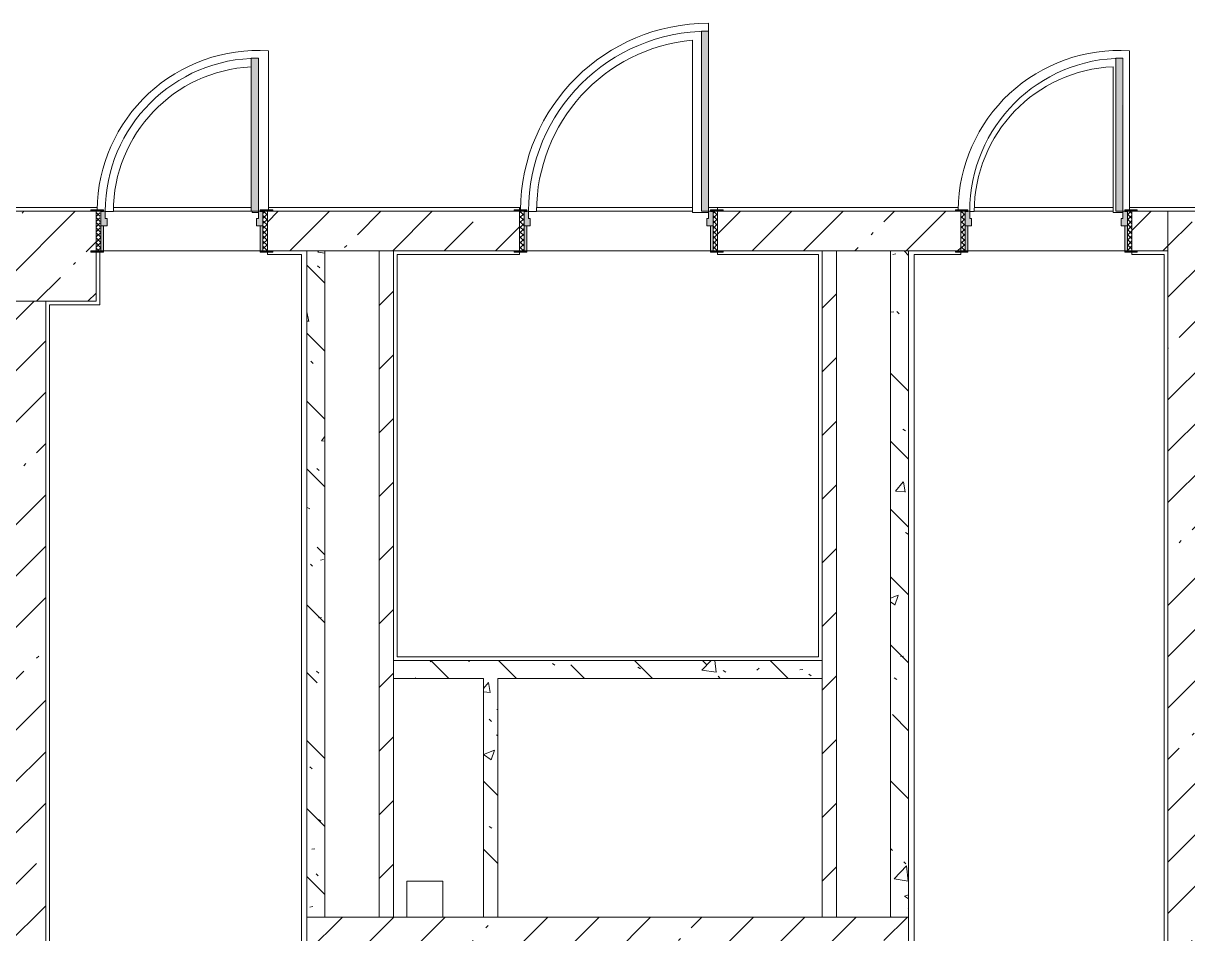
# Model space of a CAD drawing. Header units: millimetres. Extents: x 81610 to 276841, y -8553 to 29000.
# Drawn here: x 215336 to 221801, y 3888 to 8944 of the extents above; entities that cross this region are included whole.
import ezdxf

# ---------------------------------------------------------------- set-up
doc = ezdxf.new("R2010")
doc.units = ezdxf.units.MM
for name, color, linetype, lineweight, true_color in [('A-DOOR-3', 7, 'Continuous', 5, 0xe2e2e2), ('A-DOOR-4', 7, 'Continuous', 5, 0xaaaaaa), ('A-DOOR-FRAM-2', 7, 'Continuous', 5, 0xe2e2e2), ('A-DOOR-FRAM-3', 7, 'Continuous', 5, 0xaaaaaa), ('A-FLOR-2', 7, 'Continuous', 5, 0xaaaaaa), ('I-WALL-6', 7, 'Continuous', 5, 0x787878)]:
    doc.layers.add(name, color=color, linetype=linetype, lineweight=lineweight, true_color=true_color)
for name, color, linetype, lineweight in [('A-WALL', 7, 'Continuous', 9), ('I-WALL-4', 7, 'Continuous', 5), ('S-COLS-3', 7, 'Continuous', 5)]:
    doc.layers.add(name, color=color, linetype=linetype, lineweight=lineweight)
pattern_1 = [(45, (149830.96, 0), (-285.1231, 285.1231), []), (45, (150116.1, 0), (-285.1231, 285.1231), [504.031, -100.806, 16.764, -84.042])]
pattern_2 = [(45, (149830.96, 0), (-176.7767, 176.7767), [])]
pattern_3 = [(135, (149830.96, 0), (-377.1708, -377.1708), [533.4, -88.9, 17.78, -88.9]), (135, (149830.96, 376.94), (-377.1708, -377.1708), []), (50, (149830.96, 0), (637.6445, -55.7866), [66.675, -733.425]), (355, (149830.96, 0), (-123.3494, 668.699), [53.34, -586.74]), (100.451, (149884.1, -4.65), (514.299, 612.908), [56.665, -623.315]), (46.184, (149830.96, 177.8), (948.7764, -147.15), [100.012, -1100.137]), (96.636, (149910, 165.5), (830.909, 865.997), [84.998, -934.973]), (351.184, (149831, 177.8), (830.918, 865.988), [80.01, -880.11]), (21, (149919.86, 133.35), (530.6506, -357.9283), [66.675, -733.425]), (326, (149919.86, 133.35), (216.308, 644.6585), [53.34, -586.74]), (71.451, (149964.1, 103.5), (746.9596, 286.7243), [56.665, -623.315]), (37.5, (149830.96, 0), (10.8105, 295.9426), [16.764, -562.864, 16.764, -578.866, -588.962]), (37.5, (149830.96, 0), (10.8105, 295.9426), [-1175.258, 16.764, -572.198]), (7.5, (149830.96, 0), (233.8692, 350.6318), [16.764, -322.834, 16.764, -549.529, -224.472]), (7.5, (149830.96, 0), (233.8692, 350.6318), [-905.891, 16.764, -207.708]), (327.5, (149632.7, 0), (474.5678, -20.0513), [16.764, -205.486, 16.764, -676.656, -920.115]), (327.5, (149632.7, 0), (474.5678, -20.0513), [-915.67, 16.764, -903.351]), (317.5, (149543.8, 0), (518.4522, 88.9934), [16.764, -272.161, 16.764, -443.738, -653.415]), (317.5, (149543.8, 0), (518.4522, 88.9934), [-749.427, 16.764, -636.651])]
pattern_4 = [(135, (1826.41, 174.685), (-14.14214, -14.14214), []), (225, (1826.41, 174.685), (14.14214, -14.14214), [])]
pattern_5 = [(45, (-296.384, 174.685), (-14.1421, 14.1421), []), (135, (-296.384, 174.685), (-14.1421, -14.1421), [])]

# ---------------------------------------------------------------- blocks, each defined once
blk = doc.blocks.new('BSC_Колонна _Прямоугольная - 500х500-V26-1_11_3_птичка')
at = {"layer": 'S-COLS-3'}
h = blk.add_hatch(dxfattribs=at)
h.set_pattern_fill('FP_62', color=256, style=0, pattern_type=2)
h.set_pattern_definition([(45, (-65660, -7650), (-285.1231, 285.1231), []), (45, (-65374.88, -7650), (-285.1231, 285.1231), [504.031, -100.806, 16.764, -84.042])])
h.paths.add_polyline_path([(-30, -250), (250, -250), (250, 22), (220, 22), (220, 30), (250, 30), (250, 250), (-250, 250), (-250, -250)])
for p, q in [((220, 250), (-250, 250)), ((-250, 250), (-250, -250)), ((250, -250), (250, 22)), ((-250, -250), (250, -250))]:
    blk.add_line(p, q, dxfattribs=at)
blk = doc.blocks.new('110_Дверь_СКБ_1Ст_Внутренняя1 - Д-7_л__950x2100h_Туалет-21784696-1_11_3_птичка')
at = {"layer": 'A-DOOR-3'}
h = blk.add_hatch(color=256, dxfattribs=at)
h.paths.add_polyline_path([(-422.5, 30), (-402.5, 30), (-402.5, 70), (-412.5, 70), (-412.5, 110), (-437.5, 108), (-437.5, 30)])
h.paths.add_polyline_path([(447.5, 30), (462.5, 30), (462.5, 110), (437.5, 110), (437.5, 70), (427.5, 70), (427.5, 30), (437.5, 30)])
at = {"layer": 'A-DOOR-4'}
h = blk.add_hatch(dxfattribs=at)
h.set_pattern_fill('FP_114', color=256, style=0, pattern_type=2)
h.set_pattern_definition(pattern_4)
h.paths.add_polyline_path([(473.5, -110), (487.5, -110), (487.5, 110), (462.5, 110), (462.5, -110)])
at = {"layer": 'A-DOOR-FRAM-2'}
for points in [[(437.5, 110), (431.8, 960), (397.5, 960), (397.5, 110)], [(-462.5, 110), (-422.5, 110), (-422.5, 118), (-492.5, 117.6), (-492.5, 110), (-477.4, 110)], [(487.5, 110), (517.5, 110), (517.5, 118), (447.5, 118), (447.5, 110), (473.5, 110)], [(-422.5, -110), (-422.5, 30), (-437.5, 30), (-437.5, -110)], [(462.5, -110), (462.5, 30), (447.5, 30), (447.5, -110)], [(-462.5, -118), (-422.5, -118), (-422.5, -110), (-492.5, -110), (-492.5, -118)], [(517.5, -118), (517.5, -110), (447.5, -110), (447.5, -118), (487.5, -118)]]:
    blk.add_hatch(color=256, dxfattribs=at).paths.add_polyline_path(points)
at = {"layer": 'A-DOOR-FRAM-3'}
h = blk.add_hatch(dxfattribs=at)
h.set_pattern_fill('FP_115', color=256, style=0, pattern_type=2)
h.set_pattern_definition(pattern_5)
h.paths.add_polyline_path([(-462.5, -110), (-437.5, -110), (-437.5, 110), (-462.5, 108)])
at = {"layer": 'A-DOOR-4'}
for p, q in [((437.5, 960), (397.5, 960)), ((397.5, 960), (397.5, 110)), ((437.5, 110), (437.5, 960)), ((397.5, 110), (437.5, 110))]:
    blk.add_line(p, q, dxfattribs=at)
blk.add_arc((437.5, 110), 850, 90, 180, dxfattribs=at)
at = {"layer": 'A-DOOR-FRAM-3'}
for p, q in [((-422.5, 118), (-492.5, 118)), ((-492.5, 118), (-492.5, 110)), ((-492.5, 110), (-422.5, 110)), ((-437.5, 110), (-462.5, 110)), ((-462.5, 110), (-462.5, -110)), ((-412.5, 110), (-437.5, 110)), ((-437.5, 110), (-437.5, 30)), ((-437.5, -110), (-437.5, 110)), ((-422.5, 110), (-437.5, 110)), ((-437.5, 110), (-437.5, 109)), ((-437.5, 109), (-422.5, 109)), ((-422.5, 110), (-422.5, 118)), ((-422.5, 109), (-422.5, 110)), ((-412.5, 70), (-412.5, 110)), ((-402.5, 70), (-412.5, 70)), ((-402.5, 30), (-402.5, 70)), ((437.5, 70), (427.5, 70)), ((427.5, 70), (427.5, 30)), ((437.5, 110), (437.5, 70)), ((462.5, 110), (437.5, 110)), ((517.5, 118), (447.5, 118)), ((447.5, 118), (447.5, 110)), ((462.5, 110), (447.5, 110)), ((447.5, 110), (447.5, 109)), ((447.5, 110), (517.5, 110)), ((447.5, 109), (462.5, 109)), ((462.5, 30), (462.5, 110)), ((487.5, 110), (462.5, 110)), ((462.5, 110), (462.5, -110)), ((462.5, 109), (462.5, 110)), ((487.5, -110), (487.5, 110)), ((517.5, 110), (517.5, 118)), ((-437.5, 30), (-402.5, 30)), ((-422.5, 30), (-437.5, 30)), ((-437.5, 30), (-437.5, -110)), ((-422.5, -110), (-422.5, 30)), ((427.5, 30), (462.5, 30)), ((462.5, 30), (447.5, 30)), ((447.5, 30), (447.5, -110)), ((462.5, -110), (462.5, 30)), ((-422.5, -110), (-492.5, -110)), ((-492.5, -110), (-492.5, -118)), ((-492.5, -118), (-422.5, -118)), ((-462.5, -110), (-437.5, -110)), ((-437.5, -110), (-422.5, -110)), ((-422.5, -118), (-422.5, -110)), ((447.5, -110), (462.5, -110)), ((517.5, -110), (447.5, -110)), ((447.5, -110), (447.5, -118)), ((447.5, -118), (517.5, -118)), ((462.5, -110), (487.5, -110)), ((517.5, -118), (517.5, -110))]:
    blk.add_line(p, q, dxfattribs=at)
blk = doc.blocks.new('110_Дверь_СКБ_1Ст_Внутренняя1 - Д-7_л__950x2100h_Туалет-V72-1_11_3_птичка')
at = {"layer": 'A-DOOR-3'}
h = blk.add_hatch(color=256, dxfattribs=at)
h.paths.add_polyline_path([(447.5, 30), (462.5, 30), (462.5, 110), (437.5, 110), (437.5, 70), (427.5, 70), (427.5, 30), (437.5, 30)])
h.paths.add_polyline_path([(-422.5, 30), (-402.5, 30), (-402.5, 70), (-412.5, 70), (-412.5, 110), (-437.5, 108), (-437.5, 30)])
at = {"layer": 'A-DOOR-4'}
h = blk.add_hatch(dxfattribs=at)
h.set_pattern_fill('FP_114', color=256, style=0, pattern_type=2)
h.set_pattern_definition(pattern_4)
h.paths.add_polyline_path([(487.5, -110), (487.5, 110), (462.5, 110), (462.5, -110)])
at = {"layer": 'A-DOOR-FRAM-2'}
for points in [[(403.5, 110), (437.5, 110), (437.5, 960), (397.5, 960), (397.5, 110)], [(-437.5, 110), (-422.5, 110), (-422.5, 118), (-492.5, 118), (-492.5, 110), (-442.5, 110)], [(492.7, 110), (517.5, 110), (517.5, 118), (447.5, 118), (447.5, 110), (487.5, 110)], [(-422.5, -110), (-422.5, 30), (-437.5, 30), (-437.5, -110)], [(462.5, -110), (462.5, 30), (447.5, 30), (447.5, -110)], [(-442.5, -118), (-422.5, -118), (-422.5, -110), (-492.5, -110), (-492.5, -118), (-462.5, -118)], [(447.5, -118), (517.5, -118), (517.5, -110), (447.5, -110)]]:
    blk.add_hatch(color=256, dxfattribs=at).paths.add_polyline_path(points)
at = {"layer": 'A-DOOR-FRAM-3'}
h = blk.add_hatch(dxfattribs=at)
h.set_pattern_fill('FP_115', color=256, style=0, pattern_type=2)
h.set_pattern_definition(pattern_5)
h.paths.add_polyline_path([(-462.5, -110), (-437.5, -110), (-442.5, 110), (-462.5, 110)])
at = {"layer": 'A-DOOR-4'}
for p, q in [((437.5, 960), (397.5, 960)), ((397.5, 960), (397.5, 110)), ((437.5, 110), (437.5, 960)), ((397.5, 110), (437.5, 110))]:
    blk.add_line(p, q, dxfattribs=at)
blk.add_arc((437.5, 110), 850, 90, 180, dxfattribs=at)
at = {"layer": 'A-DOOR-FRAM-3'}
for p, q in [((-422.5, 118), (-492.5, 118)), ((-492.5, 118), (-492.5, 110)), ((-492.5, 110), (-422.5, 110)), ((-437.5, 110), (-462.5, 110)), ((-462.5, 110), (-462.5, -110)), ((-412.5, 110), (-437.5, 110)), ((-437.5, 110), (-437.5, 30)), ((-437.5, -110), (-437.5, 110)), ((-422.5, 110), (-437.5, 110)), ((-437.5, 110), (-437.5, 109)), ((-437.5, 109), (-422.5, 109)), ((-422.5, 110), (-422.5, 118)), ((-422.5, 109), (-422.5, 110)), ((-412.5, 70), (-412.5, 110)), ((-402.5, 70), (-412.5, 70)), ((-402.5, 30), (-402.5, 70)), ((437.5, 70), (427.5, 70)), ((427.5, 70), (427.5, 30)), ((437.5, 110), (437.5, 70)), ((462.5, 110), (437.5, 110)), ((517.5, 118), (447.5, 118)), ((447.5, 118), (447.5, 110)), ((462.5, 110), (447.5, 110)), ((447.5, 110), (447.5, 109)), ((447.5, 110), (517.5, 110)), ((447.5, 109), (462.5, 109)), ((462.5, 30), (462.5, 110)), ((487.5, 110), (462.5, 110)), ((462.5, 110), (462.5, -110)), ((462.5, 109), (462.5, 110)), ((487.5, -110), (487.5, 110)), ((517.5, 110), (517.5, 118)), ((-437.5, 30), (-402.5, 30)), ((-422.5, 30), (-437.5, 30)), ((-437.5, 30), (-437.5, -110)), ((-422.5, -110), (-422.5, 30)), ((427.5, 30), (462.5, 30)), ((462.5, 30), (447.5, 30)), ((447.5, 30), (447.5, -110)), ((462.5, -110), (462.5, 30)), ((-422.5, -110), (-492.5, -110)), ((-492.5, -110), (-492.5, -118)), ((-492.5, -118), (-422.5, -118)), ((-462.5, -110), (-437.5, -110)), ((-437.5, -110), (-422.5, -110)), ((-422.5, -118), (-422.5, -110)), ((447.5, -110), (462.5, -110)), ((517.5, -110), (447.5, -110)), ((447.5, -110), (447.5, -118)), ((447.5, -118), (517.5, -118)), ((462.5, -110), (487.5, -110)), ((517.5, -118), (517.5, -110))]:
    blk.add_line(p, q, dxfattribs=at)
blk = doc.blocks.new('110_Дверь_СКБ_1Ст_Внутренняя1 - Д-4 _л_ 1100x2100h_су мгн-32399982-1_11_3_птичка')
at = {"layer": 'A-DOOR-3'}
h = blk.add_hatch(color=256, dxfattribs=at)
h.paths.add_polyline_path([(537.5, 30), (537.5, 110), (512.5, 110), (512.5, 70), (502.5, 70), (502.5, 30), (522.5, 30)])
h.paths.add_polyline_path([(-512.5, 30), (-477.5, 30), (-477.5, 70), (-487.5, 70), (-487.5, 110), (-512.5, 109)])
at = {"layer": 'A-DOOR-4'}
h = blk.add_hatch(dxfattribs=at)
h.set_pattern_fill('FP_112', color=256, style=0, pattern_type=2)
h.set_pattern_definition([(135, (1751.41, 174.685), (-14.14214, -14.14214), []), (225, (1751.41, 174.685), (14.14214, -14.14214), [])])
h.paths.add_polyline_path([(537.5, -110), (562.5, -110), (562.5, 110), (537.5, 110), (537.5, 102.9)])
at = {"layer": 'A-DOOR-FRAM-2'}
for points in [[(511.8, 110), (512.5, 110), (512.5, 1110), (472.5, 1110), (472.5, 110)], [(-526.8, 110), (-497.5, 110), (-497.5, 118), (-567.5, 118), (-567.5, 110), (-532.4, 110)], [(592.5, 110), (592.5, 118), (522.5, 118), (522.5, 110), (562.5, 110)], [(-497.5, -110), (-497.5, 30), (-512.5, 30), (-512.5, -110)], [(537.5, -110), (537.5, 30), (522.5, 30), (522.5, -110)], [(-533.8, -118), (-497.5, -118), (-497.5, -110), (-567.5, -110), (-567.5, -118), (-537.5, -118)], [(562.5, -118), (592.5, -118), (592.5, -110), (522.5, -110), (522.5, -118), (537.5, -118)]]:
    blk.add_hatch(color=256, dxfattribs=at).paths.add_polyline_path(points)
at = {"layer": 'A-DOOR-FRAM-3'}
h = blk.add_hatch(dxfattribs=at)
h.set_pattern_fill('FP_113', color=256, style=0, pattern_type=2)
h.set_pattern_definition([(45, (-371.384, 174.685), (-14.1421, 14.1421), []), (135, (-371.384, 174.685), (-14.1421, -14.1421), [])])
h.paths.add_polyline_path([(-532.5, -110), (-512.5, -110), (-512.5, 110), (-537.5, 110), (-537.5, -110)])
at = {"layer": 'A-DOOR-4'}
for p, q in [((512.5, 1110), (472.5, 1110)), ((472.5, 1110), (472.5, 110)), ((512.5, 110), (512.5, 1110)), ((472.5, 110), (512.5, 110))]:
    blk.add_line(p, q, dxfattribs=at)
blk.add_arc((512.5, 110), 1000, 90, 180, dxfattribs=at)
at = {"layer": 'A-DOOR-FRAM-3'}
for p, q in [((-497.5, 118), (-567.5, 118)), ((-567.5, 118), (-567.5, 110)), ((-567.5, 110), (-497.5, 110)), ((-512.5, 110), (-537.5, 110)), ((-537.5, 110), (-537.5, -110)), ((-487.5, 110), (-512.5, 110)), ((-512.5, 110), (-512.5, 30)), ((-512.5, -110), (-512.5, 110)), ((-497.5, 110), (-512.5, 110)), ((-512.5, 110), (-512.5, 109)), ((-512.5, 109), (-497.5, 109)), ((-497.5, 110), (-497.5, 118)), ((-497.5, 109), (-497.5, 110)), ((-487.5, 70), (-487.5, 110)), ((-477.5, 70), (-487.5, 70)), ((-477.5, 30), (-477.5, 70)), ((512.5, 70), (502.5, 70)), ((502.5, 70), (502.5, 30)), ((512.5, 110), (512.5, 70)), ((537.5, 110), (512.5, 110)), ((592.5, 118), (522.5, 118)), ((522.5, 118), (522.5, 110)), ((537.5, 110), (522.5, 110)), ((522.5, 110), (522.5, 109)), ((522.5, 110), (592.5, 110)), ((522.5, 109), (537.5, 109)), ((537.5, 30), (537.5, 110)), ((562.5, 110), (537.5, 110)), ((537.5, 110), (537.5, -110)), ((537.5, 109), (537.5, 110)), ((562.5, -110), (562.5, 110)), ((592.5, 110), (592.5, 118)), ((-512.5, 30), (-477.5, 30)), ((-497.5, 30), (-512.5, 30)), ((-512.5, 30), (-512.5, -110)), ((-497.5, -110), (-497.5, 30)), ((502.5, 30), (537.5, 30)), ((537.5, 30), (522.5, 30)), ((522.5, 30), (522.5, -110)), ((537.5, -110), (537.5, 30)), ((-497.5, -110), (-567.5, -110)), ((-567.5, -110), (-567.5, -118)), ((-567.5, -118), (-497.5, -118)), ((-537.5, -110), (-512.5, -110)), ((-512.5, -110), (-497.5, -110)), ((-497.5, -118), (-497.5, -110)), ((522.5, -110), (537.5, -110)), ((592.5, -110), (522.5, -110)), ((522.5, -110), (522.5, -118)), ((522.5, -118), (592.5, -118)), ((537.5, -110), (562.5, -110)), ((592.5, -118), (592.5, -110))]:
    blk.add_line(p, q, dxfattribs=at)

msp = doc.modelspace()

# ---------------------------------------------------------------- hatches: boundary and pattern name
at = {"layer": 'I-WALL-4'}
h = msp.add_hatch(dxfattribs=at)
h.set_pattern_fill('FP_45', color=256, style=0, pattern_type=2)
h.set_pattern_definition(pattern_1)
h.paths.add_polyline_path([(219191, 7680), (220541, 7680), (220541, 7900), (219191, 7900)])
h.paths.add_polyline_path([(221691, 7680), (221691, 7900), (221491, 7900), (221491, 7680), (221521, 7680)])
h.paths.add_polyline_path([(216721, 7680), (218091, 7680), (218091, 7900), (216691, 7900), (216691, 7680), (216696.9, 7680)])
h = msp.add_hatch(dxfattribs=at)
h.set_pattern_fill('FP_45', color=256, style=0, pattern_type=2)
h.set_pattern_definition(pattern_1)
h.paths.add_polyline_path([(221911, -100), (221911, 7900), (221691, 7900), (221691, -100)])
h = msp.add_hatch(dxfattribs=at)
h.set_pattern_fill('FP_87', color=256, style=0, pattern_type=2)
h.set_pattern_definition(pattern_2)
h.paths.add_polyline_path([(217311, 3980), (217391, 3980), (217391, 7680), (217311, 7680), (217311, 4069.5)])
h = msp.add_hatch(dxfattribs=at)
h.set_pattern_fill('FP_87', color=256, style=0, pattern_type=2)
h.set_pattern_definition(pattern_2)
h.paths.add_polyline_path([(219851, 3980), (219851, 7680), (219771, 7680), (219771, 3980)])
h = msp.add_hatch(dxfattribs=at)
h.set_pattern_fill('FP_45', color=256, style=0, pattern_type=2)
h.set_pattern_definition(pattern_1)
h.paths.add_polyline_path([(215461, 400), (215461, 7400), (215241, 7400), (215241, 400)])
h = msp.add_hatch(dxfattribs=at)
h.set_pattern_fill('FP_45', color=256, style=0, pattern_type=2)
h.set_pattern_definition(pattern_1)
h.paths.add_polyline_path([(217558.9, 3760), (220251, 3760), (220251, 3980), (216911, 3980), (216911, 3760), (217466, 3760)])
at = {"layer": 'I-WALL-6'}
h = msp.add_hatch(dxfattribs=at)
h.set_pattern_fill('FP_74', color=256, style=0, pattern_type=2)
h.set_pattern_definition(pattern_3)
h.paths.add_polyline_path([(217011, 3980), (217011, 7680), (216911, 7680), (216911, 3980)])
h = msp.add_hatch(dxfattribs=at)
h.set_pattern_fill('FP_74', color=256, style=0, pattern_type=2)
h.set_pattern_definition(pattern_3)
h.paths.add_polyline_path([(220251, 3980), (220251, 7680), (220151, 7680), (220151, 3980)])
h = msp.add_hatch(dxfattribs=at)
h.set_pattern_fill('FP_74', color=256, style=0, pattern_type=2)
h.set_pattern_definition(pattern_3)
h.paths.add_polyline_path([(217391, 5305), (219771, 5305), (219771, 5405), (217391, 5405)])
h = msp.add_hatch(dxfattribs=at)
h.set_pattern_fill('FP_74', color=256, style=0, pattern_type=2)
h.set_pattern_definition(pattern_3)
h.paths.add_polyline_path([(217971, 3980), (217971, 5305), (217891, 5305), (217891, 3980)])

# ---------------------------------------------------------------- linework, layer by layer
at = {"layer": 'A-FLOR-2'}
for p, q in [((219141, 8900), (219141, 8944)), ((219051, 8850.7), (219051, 7892.9)), ((216696.9, 7908), (216696.9, 8791.2)), ((221476.9, 7908), (221476.9, 8791.2)), ((221386.9, 8702.3), (221386.9, 7892.9)), ((188571, 7920), (215747.2, 7920)), ((215791, 7898), (215836, 7898)), ((216601, 7900), (215836.1, 7900)), ((215837.3, 7920), (216601, 7920)), ((216606.9, 7900), (216606.9, 7892.9)), ((216606.9, 7892.9), (216641, 7892.9)), ((218097.1, 7920), (216696.9, 7920)), ((218091, 7920), (218091, 7908)), ((218141, 7899), (218186, 7899)), ((219051, 7920), (218187.1, 7920)), ((219051, 7892.9), (219141, 7892.9)), ((220527.2, 7920), (219141, 7920)), ((219191, 7908), (219191, 7920)), ((220591, 7898), (220616, 7898)), ((220617.3, 7920), (221386.9, 7920)), ((221386.9, 7892.9), (221441, 7892.9)), ((221476.9, 7920), (222135.9, 7920)), ((215761, 7672), (215761, 7380)), ((216691, 7660), (216691, 7672)), ((216880, 7660), (216691, 7660)), ((216880, 7660), (216880, 3729)), ((218091, 7660), (217411, 7660)), ((217411, 7660), (217411, 5425)), ((218091, 7672), (218091, 7660)), ((219191, 7660), (219191, 7672)), ((219751, 7660), (219191, 7660)), ((219751, 5425), (219751, 7660)), ((220541, 7660), (220282, 7660)), ((220282, 2347.5), (220282, 7660)), ((220541, 7672), (220541, 7660)), ((221491, 7660), (221491, 7672)), ((221671, 7660), (221491, 7660)), ((221671, 515.6), (221671, 7660)), ((215761, 7380), (215481, 7380)), ((215481, 7380), (215481, 515.5)), ((217411, 5425), (219751, 5425)), ((217466, 3980), (217466, 4180)), ((217466, 4180), (217666, 4180)), ((217666, 4180), (217666, 3980))]:
    msp.add_line(p, q, dxfattribs=at)
for centre, radius, start, end in [((219141, 7899), 1045, 90, 179.50487), ((216641, 7898), 895, 86.41414, 179.35657), ((219141, 7900), 955, 95.40763, 180.06083), ((221421, 7898), 895, 86.41414, 179.35657), ((216641, 7898), 805, 92.85121, 180), ((221421, 7898), 805, 92.42307, 180)]:
    msp.add_arc(centre, radius, start, end, dxfattribs=at)
at = {"layer": 'A-WALL'}
for p, q in [((217011, 7680), (216911, 7680)), ((217391, 7680), (217311, 7680)), ((219851, 7680), (219771, 7680)), ((220251, 7680), (220151, 7680)), ((217391, 5405), (217391, 5305)), ((219771, 5305), (219771, 5405)), ((216911, 3980), (217011, 3980)), ((217311, 3980), (217391, 3980)), ((217891, 3980), (217971, 3980)), ((219771, 3980), (219851, 3980))]:
    msp.add_line(p, q, dxfattribs=at)
at = {"layer": 'I-WALL-4'}
for p, q in [((215836.1, 7900), (216601, 7900)), ((218061, 7900), (216721, 7900)), ((218185.2, 7900), (219051, 7900)), ((220511, 7900), (219221, 7900)), ((220616.1, 7900), (221386.9, 7900)), ((222081, 7900), (221521, 7900)), ((221691, 7900), (221691, 515.5)), ((216651, 7680), (215781, 7680)), ((216721, 7680), (216911, 7680)), ((216911, 7680), (216911, 3760)), ((217011, 7680), (217311, 7680)), ((217011, 3980), (217011, 7680)), ((217311, 7680), (217311, 3980)), ((217391, 7680), (218061, 7680)), ((217391, 5405), (217391, 7680)), ((219151, 7680), (218131, 7680)), ((219221, 7680), (219771, 7680)), ((219771, 7680), (219771, 5405)), ((219851, 7680), (220151, 7680)), ((219851, 3980), (219851, 7680)), ((220151, 7680), (220151, 3980)), ((220251, 7680), (220511, 7680)), ((220251, 3760), (220251, 7680)), ((221451, 7680), (220581, 7680)), ((221521, 7680), (221691, 7680)), ((215461, 400), (215461, 7400)), ((219771, 5405), (217391, 5405)), ((217391, 3980), (217391, 5305)), ((217391, 5305), (217891, 5305)), ((217891, 5305), (217891, 3980)), ((217971, 5305), (219771, 5305)), ((217971, 3980), (217971, 5305)), ((219771, 5305), (219771, 3980)), ((217311, 3980), (217011, 3980)), ((217891, 3980), (217391, 3980)), ((219771, 3980), (217971, 3980)), ((220251, 3980), (219851, 3980))]:
    msp.add_line(p, q, dxfattribs=at)

# ---------------------------------------------------------------- block references
at = {"layer": 'A-DOOR-4'}
for name, p in [('110_Дверь_СКБ_1Ст_Внутренняя1 - Д-4 _л_ 1100x2100h_су мгн-32399982-1_11_3_птичка', (218628.5, 7790)), ('110_Дверь_СКБ_1Ст_Внутренняя1 - Д-7_л__950x2100h_Туалет-V72-1_11_3_птичка', (216203.5, 7790)), ('110_Дверь_СКБ_1Ст_Внутренняя1 - Д-7_л__950x2100h_Туалет-21784696-1_11_3_птичка', (221003.5, 7790))]:
    msp.add_blockref(name, p, dxfattribs=at)
at = {"layer": 'S-COLS-3'}
msp.add_blockref('BSC_Колонна _Прямоугольная - 500х500-V26-1_11_3_птичка', (215491, 7650), dxfattribs=at)

doc.saveas('drawing.dxf')
